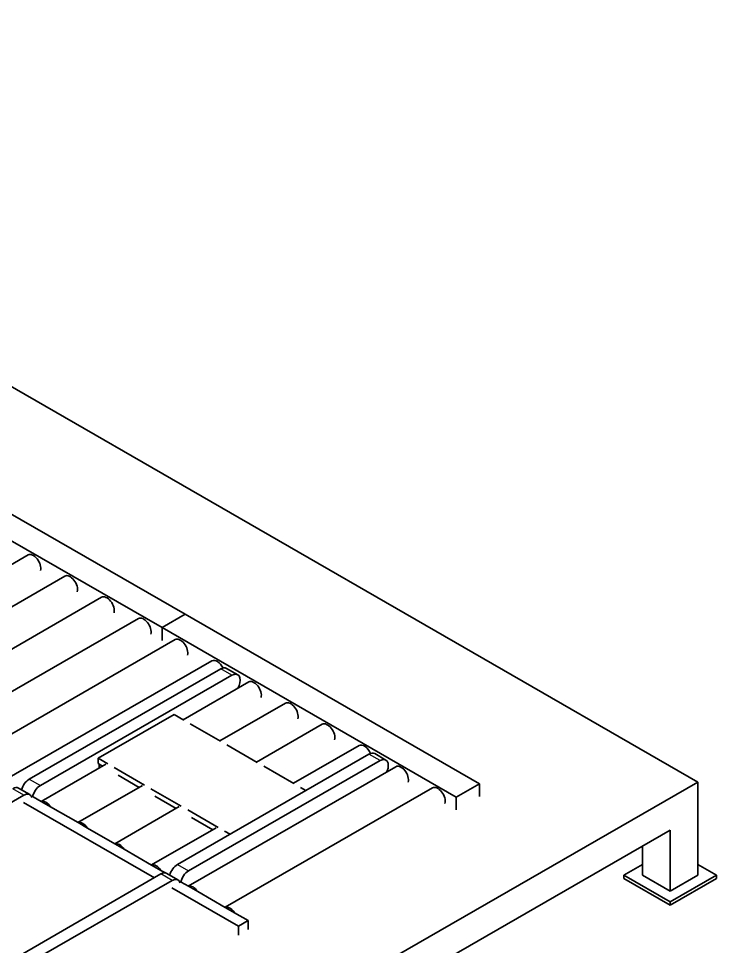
# Model space of a CAD drawing. Header units: millimetres. Extents: x 0 to 84100, y 0 to 59400.
# Drawn here: x 74845 to 77509, y 16987 to 20530 of the extents above; entities that cross this region are included whole.
import ezdxf

# ---------------------------------------------------------------- set-up
doc = ezdxf.new("R2010")
doc.units = ezdxf.units.MM
doc.header["$LTSCALE"] = 100
doc.layers.add('Visible (ISO)', color=7, linetype='Continuous', lineweight=35)
doc.layers.add('Visible Narrow (ISO)', color=7, linetype='Continuous', lineweight=25)

msp = doc.modelspace()

# ---------------------------------------------------------------- linework, layer by layer
at = {"layer": 'Visible (ISO)'}
for p, q in [((72375.78, 20529.61), (77438.08, 17614.43)), ((74077.21, 19063.01), (75480.81, 18254.73)), ((75392.42, 18203.83), (73988.82, 19012.11)), ((74881.2, 18481.33), (74089.01, 18025.14)), ((75021.56, 18400.5), (74229.37, 17944.31)), ((75161.92, 18319.67), (74369.73, 17863.48)), ((75392.42, 18203.83), (75480.81, 18254.73)), ((75480.81, 18254.73), (75392.42, 18203.83)), ((75480.81, 18254.73), (76603.7, 17608.1)), ((75302.28, 18238.85), (74510.09, 17782.65)), ((76515.31, 17557.2), (75392.42, 18203.83)), ((75392.42, 18154.78), (75392.42, 18203.83)), ((75392.42, 18203.83), (75392.42, 18154.78)), ((75442.64, 18158.02), (74650.45, 17701.82)), ((75583, 18077.19), (74790.81, 17621)), ((75616.58, 18046.29), (74885.43, 17625.25)), ((75638.78, 18048.47), (75681.21, 18024.04)), ((74927.86, 17600.82), (75659, 18021.86)), ((75723.36, 17996.36), (75472.83, 17852.09)), ((75686.25, 17982.98), (75682.89, 17974.3)), ((75863.73, 17915.53), (75613.19, 17771.26)), ((75148.47, 17704.97), (75438.39, 17871.92)), ((75475.02, 17850.82), (75438.39, 17871.92)), ((75615.39, 17770), (75499.68, 17836.62)), ((76004.09, 17834.7), (75753.55, 17690.43)), ((75755.75, 17689.17), (75640.04, 17755.8)), ((76144.45, 17753.88), (75893.91, 17609.6)), ((76182.26, 17720.53), (75451.11, 17299.49)), ((76204.47, 17722.72), (76246.9, 17698.28)), ((75177.48, 17682.01), (74931.17, 17540.17)), ((75148.47, 17684.53), (75148.47, 17704.97)), ((75148.47, 17704.97), (75185.11, 17683.87)), ((75165.17, 17674.92), (75148.47, 17684.53)), ((75152.01, 17668.58), (75152.01, 17682.5)), ((75493.54, 17275.06), (76224.69, 17696.1)), ((75209.77, 17669.67), (75325.47, 17603.05)), ((76284.81, 17673.05), (75492.62, 17216.85)), ((75896.11, 17608.34), (75780.4, 17674.97)), ((76251.94, 17657.22), (76250.39, 17653.23)), ((77438.08, 17614.43), (70367.02, 13542.47)), ((75305.53, 17594.09), (75224.63, 17640.68)), ((77438.08, 17614.43), (77438.08, 17258.79)), ((74844.7, 17591.19), (74887.13, 17566.76)), ((75317.84, 17601.18), (75071.53, 17459.34)), ((75350.13, 17588.85), (75465.83, 17522.22)), ((76425.17, 17592.22), (75632.98, 17136.03)), ((75941.77, 17582.04), (75920.76, 17594.14)), ((76603.7, 17608.1), (76515.31, 17557.2)), ((76603.7, 17608.1), (76603.7, 17559.05)), ((72497.53, 16201.29), (74864.92, 17564.58)), ((74931.37, 17540.05), (74900.28, 17557.96)), ((74967.12, 17519.47), (74931.37, 17540.05)), ((75445.89, 17513.26), (75364.99, 17559.85)), ((76515.31, 17557.2), (76515.31, 17508.15)), ((74863.51, 17536.78), (75363.34, 17248.95)), ((75071.73, 17459.23), (74967.12, 17519.47)), ((75458.2, 17520.35), (75211.89, 17378.51)), ((75490.49, 17508.02), (75606.19, 17441.39)), ((75586.25, 17432.43), (75505.35, 17479.02)), ((75107.48, 17438.64), (75071.73, 17459.23)), ((75212.09, 17378.4), (75107.48, 17438.64)), ((75598.56, 17439.52), (75352.25, 17297.68)), ((70473.08, 13480.92), (77332.02, 17430.72)), ((75630.85, 17427.19), (75651.86, 17415.09)), ((77332.02, 17430.72), (77332.02, 17197.71)), ((75247.84, 17357.81), (75212.09, 17378.4)), ((77225.95, 17369.64), (77225.95, 17258.79)), ((75352.45, 17297.57), (75247.84, 17357.81)), ((75388.2, 17276.98), (75352.45, 17297.57)), ((77155.24, 17258.79), (77225.95, 17299.51)), ((77438.08, 17299.51), (77508.79, 17258.79)), ((75388.18, 17263.25), (73020.79, 15899.96)), ((75405.01, 17267.3), (75388.2, 17276.98)), ((75410.39, 17265.44), (75452.81, 17241)), ((77332.02, 17156.99), (77155.24, 17258.79)), ((77155.24, 17246.53), (77155.24, 17258.79)), ((77225.95, 17258.79), (77332.02, 17197.71)), ((77508.79, 17258.79), (77332.02, 17156.99)), ((77332.02, 17197.71), (77438.08, 17258.79)), ((77508.79, 17246.53), (77508.79, 17258.79)), ((73063.21, 15875.53), (75430.61, 17238.82)), ((75492.81, 17216.74), (75465.96, 17232.2)), ((77155.24, 17246.53), (77332.02, 17144.73)), ((77332.02, 17144.73), (77508.79, 17246.53)), ((75429.19, 17211.03), (75684.46, 17064.03)), ((75528.56, 17196.15), (75492.81, 17216.74)), ((75633.17, 17135.91), (75528.56, 17196.15)), ((77332.02, 17144.73), (77332.02, 17156.99)), ((75668.92, 17115.33), (75633.17, 17135.91)), ((75721.23, 17085.2), (75668.92, 17115.33)), ((75684.46, 17064.03), (75721.23, 17085.2)), ((75721.23, 17085.2), (75721.23, 17050.87)), ((75684.46, 17064.03), (75684.46, 17029.69))]:
    msp.add_line(p, q, dxfattribs=at)
for centre, major_axis, start_param, end_param in [((74901.16, 18446.67), (-19.96, 34.66), 3.6503348, 6.2831853), ((75041.52, 18365.84), (-19.96, 34.66), 3.6503348, 6.2831853), ((75181.88, 18285.01), (-19.96, 34.66), 3.6503348, 6.2831853), ((75322.24, 18204.18), (-19.96, 34.66), 3.6503348, 6.2831853), ((75462.6, 18123.35), (-19.96, 34.66), 3.6503348, 6.2831853), ((75602.97, 18042.53), (-19.96, 34.66), 4.5934649, 6.2831853), ((75616.58, 18009.91), (22.21, 38.56), 0, 0.7834645), ((75659, 17985.48), (22.21, 38.56), 4.9722547, 7.0666498), ((75743.33, 17961.7), (-19.96, 34.66), 3.6503348, 6.2831853), ((75883.69, 17880.87), (-19.96, 34.66), 3.6503348, 6.2831853), ((76024.05, 17800.04), (-19.96, 34.66), 3.6503348, 6.2831853), ((76164.41, 17719.21), (-19.96, 34.66), 4.5027684, 6.2831853), ((76182.26, 17684.15), (22.21, 38.56), 0, 0.7834645), ((76224.69, 17659.72), (22.21, 38.56), 4.9722547, 7.0666498), ((76304.77, 17638.38), (-19.96, 34.66), 3.6503348, 6.2831853), ((74885.43, 17588.87), (-22.21, -38.56), 3.9250571, 5.1364622), ((74822.5, 17552.63), (22.21, 38.56), 0, 0.7834645), ((74927.86, 17564.44), (22.21, 38.56), 0.7834645, 2.0928673), ((76445.13, 17557.56), (-19.96, 34.66), 3.6503348, 6.2831853), ((74864.92, 17528.2), (22.21, 38.56), 5.7572469, 7.0666498), ((74949.25, 17504.42), (-19.96, 34.66), 4.8156396, 6.1838021), ((75089.61, 17423.59), (-19.96, 34.66), 4.8156396, 6.1838021), ((75229.97, 17342.76), (-19.96, 34.66), 4.8156396, 6.1838021), ((75370.33, 17261.93), (-19.96, 34.66), 4.8156396, 6.1838021), ((75451.11, 17263.11), (-22.21, -38.56), 3.9250571, 5.1364622), ((75388.18, 17226.87), (22.21, 38.56), 0, 0.7834645), ((75493.54, 17238.68), (22.21, 38.56), 0.7834645, 2.0928673), ((75430.61, 17202.44), (22.21, 38.56), 5.7572469, 7.0666498), ((75510.69, 17181.1), (-19.96, 34.66), 4.8156396, 6.1838021), ((75651.05, 17100.28), (-19.96, 34.66), 4.8156396, 6.1838021)]:
    msp.add_ellipse(centre, major_axis=major_axis, ratio=0.5780931, start_param=start_param, end_param=end_param, dxfattribs=at)
at = {"layer": 'Visible Narrow (ISO)'}
for p, q in [((75659, 18021.86), (75616.58, 18046.29)), ((76224.69, 17696.1), (76182.26, 17720.53)), ((74885.43, 17625.25), (74927.86, 17600.82)), ((74864.92, 17564.58), (74822.5, 17589.01)), ((75451.11, 17299.49), (75493.54, 17275.06)), ((75430.61, 17238.82), (75388.18, 17263.25))]:
    msp.add_line(p, q, dxfattribs=at)

doc.saveas('drawing.dxf')
